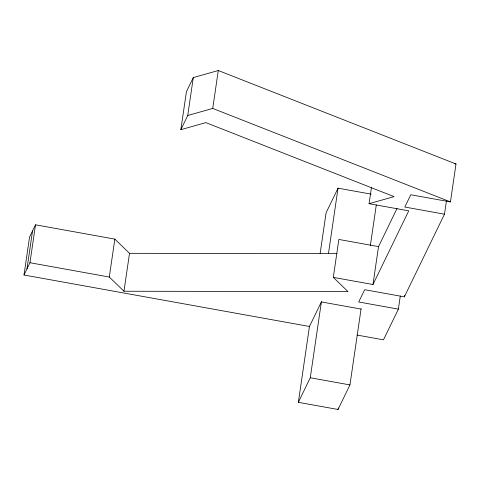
<?xml version="1.0" encoding="UTF-8"?>
<svg xmlns="http://www.w3.org/2000/svg" width="480" height="480" viewBox="0 0 480 480"><rect width="100%" height="100%" fill="white"/><g stroke="black" fill="none" stroke-linecap="round" stroke-linejoin="round"><path stroke-width="0.72" d="M361.044 309.078L321.378 301.926L309.456 326.484L24 275.01L29.55 237.09L35.514 224.808L114.852 239.118L129.522 253.326L337.044 253.632M26.982 268.866L32.532 230.946M24 275.01L29.964 262.728L35.514 224.808M397.062 208.422L378.522 246.6L338.856 239.448L333.306 277.368L347.976 291.576L123.966 291.246L109.296 277.038L114.852 239.118M123.966 291.246L129.522 253.326M371.43 187.644L369.078 203.688L394.08 196.632L205.848 122.622L180.852 129.678L186.402 91.758L193.29 77.58L218.286 70.524L456 163.986L450.45 201.906L410.778 194.754L404.82 207.036L444.486 214.188L446.406 201.06M180.852 129.678L187.734 115.5L193.29 77.58M187.734 115.5L212.736 108.444L218.286 70.524M361.11 308.634L349.944 384.918L338.016 409.476L298.35 402.324L309.516 326.04M320.148 253.458L326.112 212.724L338.034 188.166L371.094 194.124M298.35 402.324L310.272 377.766L321.444 301.482M328.494 253.338L338.034 188.166M338.016 409.476L338.232 408M370.332 245.682L376.296 204.948M333.306 277.368L372.972 284.52L378.522 246.6M357.162 335.088L383.472 339.834L398.382 309.132L400.302 296.01M398.382 309.132L358.716 301.98L364.674 289.704L404.346 296.856L404.556 295.398M372.972 284.52L408.75 210.84L369.078 203.688M404.346 296.856L444.486 214.188M454.53 163.722L456 163.986M29.964 262.728L109.296 277.038M310.272 377.766L349.944 384.918M212.736 108.444L450.45 201.906"/></g></svg>
